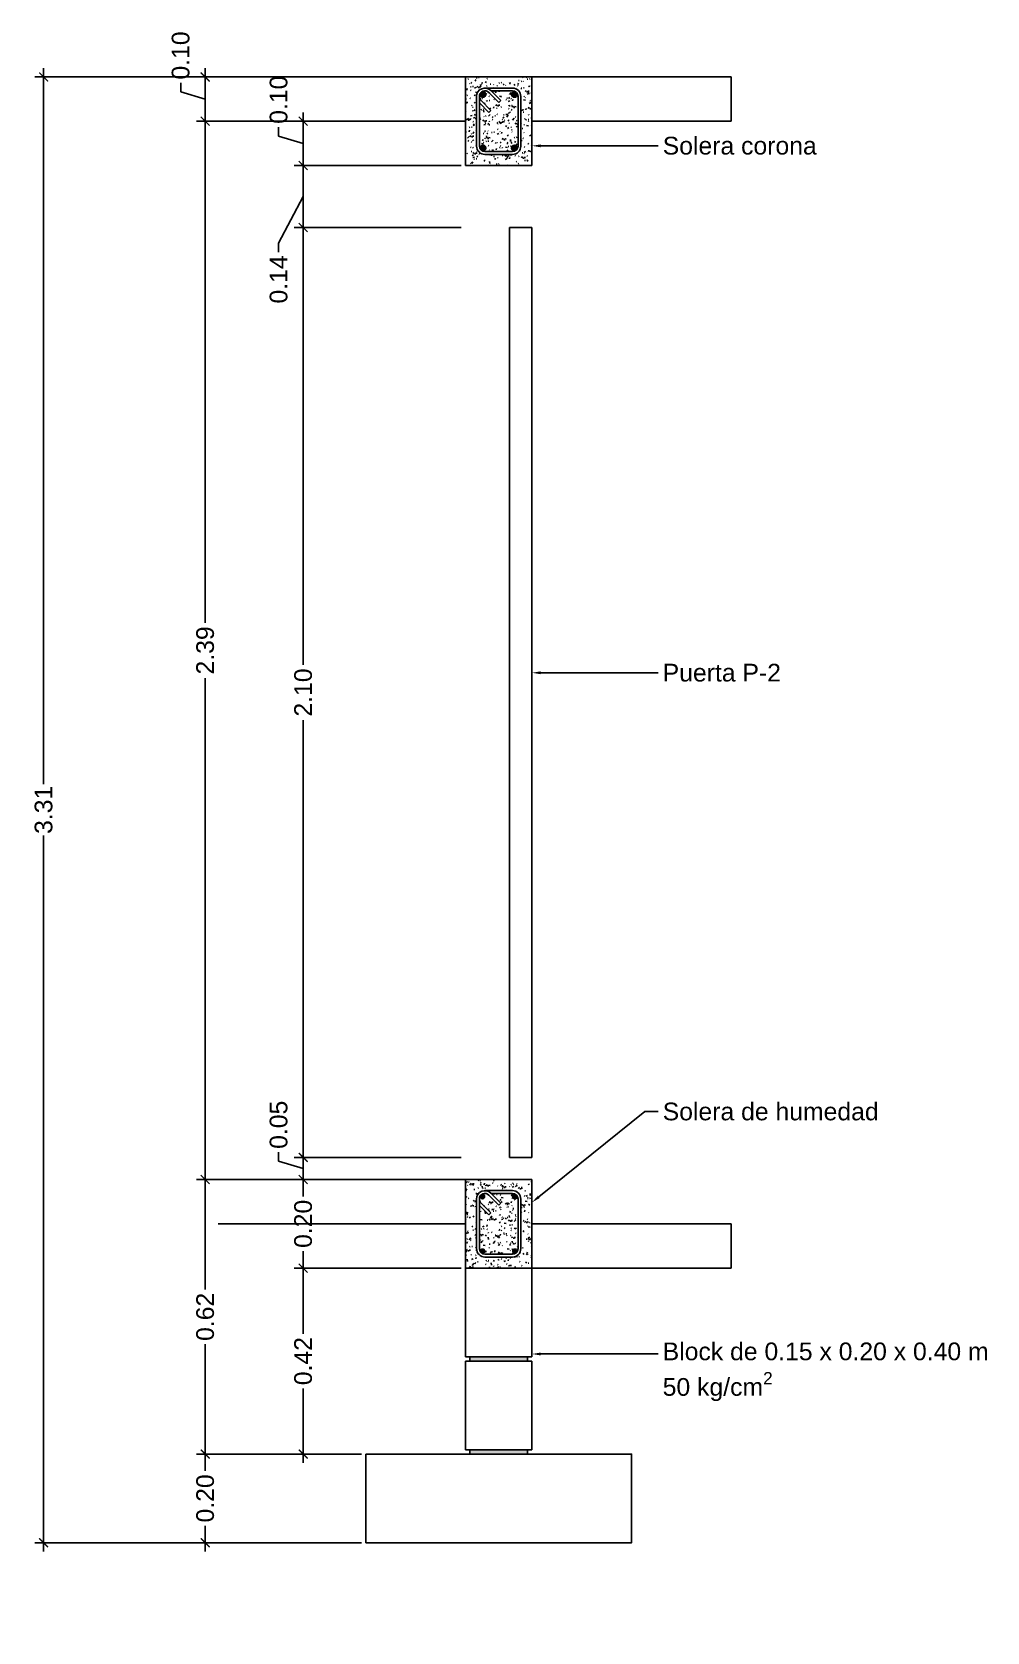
# Model space of a CAD drawing. Header units: metres. Extents: x 258817 to 259192, y 1878716 to 1878911.
# Drawn here: x 259184.994 to 259187.151, y 1878738.073 to 1878741.686 of the extents above; entities that cross this region are included whole.
import ezdxf
from ezdxf import colors
from ezdxf.entities.mleader import LeaderData, LeaderLine
from ezdxf.math import Vec2, Vec3

# ---------------------------------------------------------------- set-up
doc = ezdxf.new("R2010")
doc.units = ezdxf.units.M
doc.header["$MEASUREMENT"] = 0
doc.layers.add('0.1', color=1, linetype='Continuous', lineweight=9)
doc.layers.add('Vistas', color=7, linetype='Continuous')
doc.styles.get("Standard").update_dxf_attribs({"font": 'arial.ttf'})
doc.dimstyles.new('JPcotas20', dxfattribs={"dimtxt": 0.04, "dimasz": 0.02, "dimexe": 0.02, "dimexo": 0.01, "dimgap": 0.01, "dimtad": 0, "dimzin": 1, "dimdsep": 46, "dimtxsty": 'Standard', "dimblk": 'ARCHTICK', "dimcen": 2.5, "dimdle": 0.02, "dimclrd": 1, "dimclre": 1, "dimclrt": 2, "dimadec": 0, "dimazin": 0, "dimtfac": 1, "dimtmove": 1, "dimatfit": 2, "dimfxl": 1.25, "dimarcsym": 0})

# ---------------------------------------------------------------- blocks, each defined once
blk = doc.blocks.new('Solera Intermedia')
at = {"layer": 'Vistas'}
h = blk.add_hatch(dxfattribs=at)
h.set_pattern_fill('FP_1', color=256, scale=0.001, style=0, pattern_type=2)
h.set_pattern_definition([(49.99999999999999, (-27.03235714041512, 14.39042432792485), (0.03643649882390161, -0.003187713201625367), [0.00381, -0.04191]), (355, (-27.03235714041512, 14.39042432792485), (-0.007048450637260457, 0.03821172008185581), [0.003048, -0.033528]), (100.451, (-27.02932114040595, 14.39015832799487), (0.02938857289101913, 0.03502294419989923), [0.003238, -0.035618]), (46.184, (-27.03235714041512, 14.40058432798833), (0.05421605576489392, -0.008408366208599218), [0.005715, -0.062865]), (96.63599999999998, (-27.02783914041356, 14.39988332777284), (0.04748050142084204, 0.04948544265564791), [0.004856999999999998, -0.05342699999999998]), (351.184, (-27.03235714041512, 14.40058432798833), (0.04748105749519273, 0.04948459764551189), [0.004572000000000001, -0.050292]), (21, (-27.02727714041248, 14.39804432797246), (0.03032264590381153, -0.02045280194477181), [0.00381, -0.04191]), (326, (-27.02727714041248, 14.39804432797246), (0.01236069566969662, 0.0368378801040606), [0.003048, -0.033528]), (71.45100000000001, (-27.02475014040829, 14.39634032780305), (0.04268328529264974, 0.01638389433639848), [0.003238, -0.035618]), (37.50000000000001, (-27.03235714041512, 14.39042432792485), (0.0006180667407672544, 0.01691081956925676), [0.001676, -0.031445, 0.001676, -0.03236, -0.033655]), (37.50000000000001, (-27.03235714041512, 14.39042432792485), (0.0006180667407672544, 0.01691081956925676), [-0.06715800000000001, 0.001676, -0.031979]), (7.499999999999999, (-27.03235714041512, 14.39042432792485), (0.01336413812266817, 0.02003577892766457), [0.001676, -0.017729, 0.001676, -0.03068300000000001, -0.012827]), (7.499999999999999, (-27.03235714041512, 14.39042432792485), (0.01336413812266817, 0.02003577892766457), [-0.051765, 0.001676, -0.011151]), (327.5, (-27.04368614041596, 14.39042432792485), (0.02711815875975743, -0.001146058672403351), [0.001676, -0.011024, 0.001676, -0.037948, -0.05257800000000001]), (327.5, (-27.04368614041596, 14.39042432792485), (0.02711815875975743, -0.001146058672403351), [-0.052324, 0.001676, -0.050902]), (317.5, (-27.04876614041859, 14.39042432792485), (0.0296257896324425, 0.005085069680374332), [0.001676, -0.014834, 0.001676, -0.024638, -0.037338]), (317.5, (-27.04876614041859, 14.39042432792485), (0.0296257896324425, 0.005085069680374332), [-0.042824, 0.001676, -0.035662])])
h.paths.add_polyline_path([(-0.07500000001164153, 0), (0.07500000001164153, 0), (0.07500000001164153, 0.1999999999534339), (-0.07500000001164153, 0.1999999999534339), (-0.07500000001164153, 0.03911949717439711)])
h.paths.add_polyline_path([(-0.02196974388789386, 0.02499999990686774), (-0.0309500000148546, 0.02499999990686774), (-0.03588050280814059, 0.0256491128820926), (-0.04047500001615845, 0.02755221608094871), (-0.04442038419074379, 0.03057961585000157), (-0.04744778393069282, 0.03452500002458692), (-0.04935088698402978, 0.03911949717439711), (-0.04999999998835847, 0.04404999990947545), (-0.04999999998835847, 0.1559500000439584), (-0.04935088698402978, 0.1608805027790368), (-0.04744778393069282, 0.165474999928847), (-0.04442038419074379, 0.1694203841034323), (-0.04047500001615845, 0.1724477838724852), (-0.03588050280814059, 0.1743508868385106), (-0.0309500000148546, 0.1750000000465661), (0.03094999998575076, 0.1750000000465661), (0.03588050280814059, 0.1743508868385106), (0.04047499998705462, 0.1724477838724852), (0.04442038419074379, 0.1694203841034323), (0.04744778393069282, 0.165474999928847), (0.04935088698402978, 0.1608805027790368), (0.04999999998835847, 0.1559500000439584), (0.04999999998835847, 0.04404999990947545), (0.04935088698402978, 0.03911949717439711), (0.04744778393069282, 0.03452500002458692), (0.04442038419074379, 0.03057961585000157), (0.04047499998705462, 0.02755221608094871), (0.03588050280814059, 0.0256491128820926), (0.03094999998575076, 0.02499999990686774), (0.004971024492988363, 0.02499999990686774)])
h.paths.add_polyline_path([(-0.01747961580986157, 0.03135000006295741), (0.03094999998575076, 0.03135000006295741), (0.03423700187704526, 0.03178274189122021), (0.03729999999632128, 0.03305147727951407), (0.0399302561127115, 0.0350697438698262), (0.04194852261571214, 0.03769999998621643), (0.043217258004006, 0.0407629981637001), (0.04365000000689179, 0.04404999990947545), (0.04365000000689179, 0.1559500000439584), (0.043217258004006, 0.1592370017897338), (0.04194852261571214, 0.1622999999672174), (0.0399302561127115, 0.1649302560836077), (0.03729999999632128, 0.1669485226739198), (0.03423700187704526, 0.1682172580622137), (0.03094999998575076, 0.1686499998904765), (-0.01670923162600957, 0.1686499998904765), (0.004971024492988363, 0.1469697437714785), (0.0004808964149560779, 0.1424796157516539), (-0.02196974388789386, 0.1649302560836077), (-0.02460000000428408, 0.1669485226739198), (-0.0276629981235601, 0.1682172580622137), (-0.0309500000148546, 0.1686499998904765), (-0.03423700187704526, 0.1682172580622137), (-0.03729999999632128, 0.1669485226739198), (-0.0399302561127115, 0.1649302560836077), (-0.04194852261571214, 0.1622999999672174), (-0.043217258004006, 0.1592370017897338), (-0.04365000000689179, 0.1559500000439584), (-0.043217258004006, 0.1526629980653524), (-0.04194852261571214, 0.1495999998878688), (-0.0399302561127115, 0.1469697437714785), (-0.01747961580986157, 0.1245191034395248), (-0.02196974388789386, 0.1200289754197001), (-0.04365000000689179, 0.1417092315386981), (-0.04365000000689179, 0.04404999990947545), (-0.043217258004006, 0.0407629981637001), (-0.04194852261571214, 0.03769999998621643), (-0.0399302561127115, 0.0350697438698262), (-0.03729999999632128, 0.03305147727951407), (-0.03423700187704526, 0.03178274189122021), (-0.0309500000148546, 0.03135000006295741), (-0.02196974388789386, 0.03135000006295741)])
h = blk.add_hatch(color=256, dxfattribs=at)
edge = h.paths.add_edge_path()
edge.add_arc((-0.03656266006873921, 0.1615626600105315), 0.004762499999998909, 0, 360)
for points in [[(-0.03656266006873921, 0.156800159951672), (-0.03398785818717442, 0.1575561901554465), (-0.03223053770489059, 0.1595842461101711), (-0.03184863546630368, 0.1622404344379902), (-0.03296340274391696, 0.164681434398517), (-0.03522090878686868, 0.1661322452127934), (-0.03790441137971357, 0.1661322452127934), (-0.04016191742266528, 0.164681434398517), (-0.04127668470027857, 0.1622404344379902), (-0.04089478246169165, 0.1595842461101711), (-0.03913746197940782, 0.1575561901554465)], [(0.03724043449619785, 0.1568486355245113), (0.03968143431120552, 0.1579634028021246), (0.0411322453583125, 0.1602209086995572), (0.0411322453583125, 0.1629044113215059), (0.03968143431120552, 0.1651619174517691), (0.03724043449619785, 0.1662766847293824), (0.03458424608106725, 0.165894782403484), (0.0325561901263427, 0.1641374619212002), (0.03180016006808728, 0.1615626600105315), (0.0325561901263427, 0.1589878580998629), (0.03458424608106725, 0.1572305376175791)], [(-0.03656266006873921, 0.03367483988404274), (-0.03398785818717442, 0.03443086985498667), (-0.03223053770489059, 0.03645892580971122), (-0.03184863546630368, 0.03911511437036097), (-0.03296340274391696, 0.04155611409805715), (-0.03522090878686868, 0.04300692514516413), (-0.03790441137971357, 0.04300692514516413), (-0.04016191742266528, 0.04155611409805715), (-0.04127668470027857, 0.03911511437036097), (-0.04089478246169165, 0.03645892580971122), (-0.03913746197940782, 0.03443086985498667)], [(0.03588488567038439, 0.03372331522405148), (0.03854107408551499, 0.03410521754994988), (0.04056913001113571, 0.03586253803223372), (0.04132516006939113, 0.03843733994290233), (0.04056913001113571, 0.04101214185357094), (0.03854107408551499, 0.04276946233585477), (0.03588488567038439, 0.04315136442892253), (0.03344388582627289, 0.04203659715130925), (0.03199307477916591, 0.03977909125387669), (0.03199307477916591, 0.03709558863192797), (0.03344388582627289, 0.03483808250166476)]]:
    blk.add_hatch(color=256, dxfattribs=at).paths.add_polyline_path(points)
h = blk.add_hatch(color=256, dxfattribs=at)
edge = h.paths.add_edge_path()
edge.add_arc((0.03656266006873921, 0.1615626600105315), 0.004762500000000728, 0, 360)
h = blk.add_hatch(color=256, dxfattribs=at)
edge = h.paths.add_edge_path()
edge.add_arc((-0.03656266006873921, 0.03843733994290233), 0.004762499999998909, 0, 360)
h = blk.add_hatch(color=256, dxfattribs=at)
edge = h.paths.add_edge_path()
edge.add_arc((0.03656266006873921, 0.03843733994290233), 0.004762499999998909, 0, 360)
for p, q in [((0.07500000001164153, 0.1999999999534339), (-0.07500000001164153, 0.1999999999534339)), ((-0.07500000001164153, 0.1999999999534339), (-0.07500000001164153, 0)), ((0.07500000001164153, 0), (0.07500000001164153, 0.1999999999534339)), ((-0.04999999998835847, 0.1559500000439584), (-0.04999999998835847, 0.04404999990947545)), ((-0.04365000000689179, 0.1559500000439584), (-0.04365000000689179, 0.04404999990947545)), ((-0.04016191742266528, 0.164681434398517), (-0.04127668470027857, 0.1622404344379902)), ((-0.04127668470027857, 0.1622404344379902), (-0.04089478246169165, 0.1595842461101711)), ((-0.04089478246169165, 0.1595842461101711), (-0.03913746197940782, 0.1575561901554465)), ((-0.03790441137971357, 0.1661322452127934), (-0.04016191742266528, 0.164681434398517)), ((-0.0399302561127115, 0.1469697437714785), (-0.01747961580986157, 0.1245191034395248)), ((-0.03913746197940782, 0.1575561901554465), (-0.03656266006873921, 0.156800159951672)), ((-0.03522090878686868, 0.1661322452127934), (-0.03790441137971357, 0.1661322452127934)), ((-0.03656266006873921, 0.156800159951672), (-0.03398785818717442, 0.1575561901554465)), ((-0.03296340274391696, 0.164681434398517), (-0.03522090878686868, 0.1661322452127934)), ((-0.03398785818717442, 0.1575561901554465), (-0.03223053770489059, 0.1595842461101711)), ((-0.03184863546630368, 0.1622404344379902), (-0.03296340274391696, 0.164681434398517)), ((-0.03223053770489059, 0.1595842461101711), (-0.03184863546630368, 0.1622404344379902)), ((0.03094999998575076, 0.1750000000465661), (-0.0309500000148546, 0.1750000000465661)), ((0.0004808964149560779, 0.1424796157516539), (-0.02196974388789386, 0.1649302560836077)), ((0.004971024492988363, 0.1469697437714785), (-0.01747961580986157, 0.1694203841034323)), ((0.03094999998575076, 0.1686499998904765), (-0.01670923162600957, 0.1686499998904765)), ((0.004971024492988363, 0.1469697437714785), (0.0004808964149560779, 0.1424796157516539)), ((0.0325561901263427, 0.1641374619212002), (0.03180016006808728, 0.1615626600105315)), ((0.03180016006808728, 0.1615626600105315), (0.0325561901263427, 0.1589878580998629)), ((0.03458424608106725, 0.165894782403484), (0.0325561901263427, 0.1641374619212002)), ((0.0325561901263427, 0.1589878580998629), (0.03458424608106725, 0.1572305376175791)), ((0.03724043449619785, 0.1662766847293824), (0.03458424608106725, 0.165894782403484)), ((0.03458424608106725, 0.1572305376175791), (0.03724043449619785, 0.1568486355245113)), ((0.03968143431120552, 0.1651619174517691), (0.03724043449619785, 0.1662766847293824)), ((0.03724043449619785, 0.1568486355245113), (0.03968143431120552, 0.1579634028021246)), ((0.0411322453583125, 0.1629044113215059), (0.03968143431120552, 0.1651619174517691)), ((0.03968143431120552, 0.1579634028021246), (0.0411322453583125, 0.1602209086995572)), ((0.0411322453583125, 0.1602209086995572), (0.0411322453583125, 0.1629044113215059)), ((0.04365000000689179, 0.04404999990947545), (0.04365000000689179, 0.1559500000439584)), ((0.04999999998835847, 0.04404999990947545), (0.04999999998835847, 0.1559500000439584)), ((-0.04365000000689179, 0.1417092315386981), (-0.02196974388789386, 0.1200289754197001)), ((-0.02196974388789386, 0.1200289754197001), (-0.01747961580986157, 0.1245191034395248)), ((-0.04016191742266528, 0.04155611409805715), (-0.04127668470027857, 0.03911511437036097)), ((-0.04127668470027857, 0.03911511437036097), (-0.04089478246169165, 0.03645892580971122)), ((-0.04089478246169165, 0.03645892580971122), (-0.03913746197940782, 0.03443086985498667)), ((-0.03790441137971357, 0.04300692514516413), (-0.04016191742266528, 0.04155611409805715)), ((-0.03522090878686868, 0.04300692514516413), (-0.03790441137971357, 0.04300692514516413)), ((-0.03296340274391696, 0.04155611409805715), (-0.03522090878686868, 0.04300692514516413)), ((-0.03398785818717442, 0.03443086985498667), (-0.03223053770489059, 0.03645892580971122)), ((-0.03184863546630368, 0.03911511437036097), (-0.03296340274391696, 0.04155611409805715)), ((-0.03223053770489059, 0.03645892580971122), (-0.03184863546630368, 0.03911511437036097)), ((0.03344388582627289, 0.04203659715130925), (0.03199307477916591, 0.03977909125387669)), ((0.03199307477916591, 0.03977909125387669), (0.03199307477916591, 0.03709558863192797)), ((0.03199307477916591, 0.03709558863192797), (0.03344388582627289, 0.03483808250166476)), ((0.03588488567038439, 0.04315136442892253), (0.03344388582627289, 0.04203659715130925)), ((0.03854107408551499, 0.04276946233585477), (0.03588488567038439, 0.04315136442892253)), ((0.04056913001113571, 0.04101214185357094), (0.03854107408551499, 0.04276946233585477)), ((0.04132516006939113, 0.03843733994290233), (0.04056913001113571, 0.04101214185357094)), ((0.04056913001113571, 0.03586253803223372), (0.04132516006939113, 0.03843733994290233)), ((-0.07500000001164153, 0), (0.07500000001164153, 0)), ((-0.03913746197940782, 0.03443086985498667), (-0.03656266006873921, 0.03367483988404274)), ((-0.03656266006873921, 0.03367483988404274), (-0.03398785818717442, 0.03443086985498667)), ((-0.0309500000148546, 0.03135000006295741), (0.03094999998575076, 0.03135000006295741)), ((-0.0309500000148546, 0.02499999990686774), (0.03094999998575076, 0.02499999990686774)), ((0.03344388582627289, 0.03483808250166476), (0.03588488567038439, 0.03372331522405148)), ((0.03588488567038439, 0.03372331522405148), (0.03854107408551499, 0.03410521754994988)), ((0.03854107408551499, 0.03410521754994988), (0.04056913001113571, 0.03586253803223372))]:
    blk.add_line(p, q, dxfattribs=at)
for centre, radius in [((-0.03656266006873921, 0.1615626600105315), 0.004762499999998909), ((0.03656266006873921, 0.1615626600105315), 0.004762500000000728), ((-0.03656266006873921, 0.03843733994290233), 0.004762499999998909), ((0.03656266006873921, 0.03843733994290233), 0.004762499999998909)]:
    blk.add_circle(centre, radius, dxfattribs=at)
for centre, radius, start, end in [((-0.0309500000148546, 0.1559500000439584), 0.01904999999999974, 44.99999528352232, 180), ((-0.0309500000148546, 0.1559500000439584), 0.01269999999999854, 44.99999528352232, 180), ((-0.0309500000148546, 0.1559500000439584), 0.01270000000000073, 180, 224.9999952835223), ((0.03094999998575076, 0.1559500000439584), 0.01904999999999927, 0, 90), ((0.03094999998575076, 0.1559500000439584), 0.01270000000000437, 0, 90), ((-0.0309500000148546, 0.04404999990947545), 0.01905000000000109, 180, 270), ((-0.0309500000148546, 0.04404999990947545), 0.012699999999998, 180, 270), ((0.03094999998575076, 0.04404999990947545), 0.01269999999999618, 270, 0), ((0.03094999998575076, 0.04404999990947545), 0.01904999999999927, 270, 0)]:
    blk.add_arc(centre, radius, start, end, dxfattribs=at)
blk = doc.blocks.new('Solera corona')
at = {"layer": 'Vistas'}
h = blk.add_hatch(dxfattribs=at)
h.set_pattern_fill('FP_1', color=256, scale=0.001, style=0, pattern_type=2)
h.set_pattern_definition([(49.99999999999999, (-27.49235714042152, 14.39042432792485), (0.03643649882390161, -0.003187713201625367), [0.00381, -0.04191]), (355, (-27.49235714042152, 14.39042432792485), (-0.007048450637260457, 0.03821172008185581), [0.003048, -0.033528]), (100.451, (-27.48932114041236, 14.39015832799487), (0.02938857289101913, 0.03502294419989923), [0.003238, -0.035618]), (46.184, (-27.49235714042152, 14.40058432798833), (0.05421605576489392, -0.008408366208599218), [0.005715, -0.062865]), (96.63599999999998, (-27.48783914041996, 14.39988332777284), (0.04748050142084204, 0.04948544265564791), [0.004856999999999996, -0.05342699999999997]), (351.184, (-27.49235714042152, 14.40058432798833), (0.04748105749519273, 0.04948459764551189), [0.004572000000000001, -0.050292]), (21, (-27.48727714041888, 14.39804432797246), (0.03032264590381153, -0.02045280194477181), [0.00381, -0.04191]), (326, (-27.48727714041888, 14.39804432797246), (0.01236069566969662, 0.0368378801040606), [0.003048, -0.033528]), (71.45100000000001, (-27.48475014041469, 14.39634032780305), (0.04268328529264974, 0.01638389433639848), [0.003238, -0.035618]), (37.50000000000001, (-27.49235714042152, 14.39042432792485), (0.0006180667407672544, 0.01691081956925676), [0.001676, -0.031445, 0.001676, -0.03236, -0.033655]), (37.50000000000001, (-27.49235714042152, 14.39042432792485), (0.0006180667407672544, 0.01691081956925676), [-0.06715800000000001, 0.001676, -0.031979]), (7.499999999999999, (-27.49235714042152, 14.39042432792485), (0.01336413812266817, 0.02003577892766457), [0.001676, -0.017729, 0.001676, -0.03068300000000001, -0.012827]), (7.499999999999999, (-27.49235714042152, 14.39042432792485), (0.01336413812266817, 0.02003577892766457), [-0.051765, 0.001676, -0.011151]), (327.5, (-27.50368614042236, 14.39042432792485), (0.02711815875975743, -0.001146058672403351), [0.001676, -0.011024, 0.001676, -0.037948, -0.05257800000000001]), (327.5, (-27.50368614042236, 14.39042432792485), (0.02711815875975743, -0.001146058672403351), [-0.052324, 0.001676, -0.050902]), (317.5, (-27.508766140425, 14.39042432792485), (0.0296257896324425, 0.005085069680374332), [0.001676, -0.014834, 0.001676, -0.024638, -0.037338]), (317.5, (-27.508766140425, 14.39042432792485), (0.0296257896324425, 0.005085069680374332), [-0.042824, 0.001676, -0.035662])])
h.paths.add_polyline_path([(-0.07499999999708962, 0), (0.07499999999708962, 0), (0.07499999999708962, 0.1999999999534339), (-0.07499999999708962, 0.1999999999534339), (-0.07499999999708962, 0.03911949717439711)])
h.paths.add_polyline_path([(0.03095000000030268, 0.02499999990686774), (-0.03095000000030268, 0.02499999990686774), (-0.03588050282269251, 0.0256491128820926), (-0.04047500000160653, 0.02755221608094871), (-0.04442038417619187, 0.03057961585000157), (-0.04744778394524474, 0.03452500002458692), (-0.0493508869985817, 0.03911949717439711), (-0.05000000000291038, 0.04404999990947545), (-0.05000000000291038, 0.1559500000439584), (-0.0493508869985817, 0.1608805027790368), (-0.04744778394524474, 0.165474999928847), (-0.04442038417619187, 0.1694203841034323), (-0.04047500000160653, 0.1724477838724852), (-0.03588050282269251, 0.1743508868385106), (-0.03095000000030268, 0.1750000000465661), (0.03095000000030268, 0.1750000000465661), (0.03588050279358868, 0.1743508868385106), (0.04047500000160653, 0.1724477838724852), (0.04442038417619187, 0.1694203841034323), (0.04744778394524474, 0.165474999928847), (0.04935088696947787, 0.1608805027790368), (0.05000000000291038, 0.1559500000439584), (0.05000000000291038, 0.04404999990947545), (0.04935088696947787, 0.03911949717439711), (0.04744778394524474, 0.03452500002458692), (0.04442038417619187, 0.03057961585000157), (0.04047500000160653, 0.02755221608094871), (0.03588050279358868, 0.0256491128820926), (0.03423700186249334, 0.02543274196796119)])
h.paths.add_polyline_path([(0.009572017312166281, 0.03135000006295741), (0.03095000000030268, 0.03135000006295741), (0.03423700186249334, 0.03178274189122021), (0.03729999998176936, 0.03305147727951407), (0.03993025609815959, 0.0350697438698262), (0.04194852263026405, 0.03769999998621643), (0.04321725798945408, 0.0407629981637001), (0.04364999999233987, 0.04404999990947545), (0.04364999999233987, 0.1559500000439584), (0.04321725798945408, 0.1592370017897338), (0.04194852263026405, 0.1622999999672174), (0.03993025609815959, 0.1649302560836077), (0.03729999998176936, 0.1669485226739198), (0.03423700186249334, 0.1682172580622137), (0.03095000000030268, 0.1686499998904765), (-0.01670923164056148, 0.1686499998904765), (0.004971024478436448, 0.1469697437714785), (0.0004808964295079932, 0.1424796157516539), (-0.02196974387334194, 0.1649302560836077), (-0.024600000018836, 0.1669485226739198), (-0.02766299813811202, 0.1682172580622137), (-0.03095000000030268, 0.1686499998904765), (-0.03423700189159717, 0.1682172580622137), (-0.03730000001087319, 0.1669485226739198), (-0.03993025612726342, 0.1649302560836077), (-0.04194852263026405, 0.1622999999672174), (-0.04321725798945408, 0.1592370017897338), (-0.0436500000214437, 0.1559500000439584), (-0.04321725798945408, 0.1526629980653524), (-0.04194852263026405, 0.1495999998878688), (-0.03993025612726342, 0.1469697437714785), (-0.01747961582441349, 0.1245191034395248), (-0.02196974387334194, 0.1200289754197001), (-0.0436500000214437, 0.1417092315386981), (-0.0436500000214437, 0.04404999990947545), (-0.04321725798945408, 0.0407629981637001), (-0.04194852263026405, 0.03769999998621643), (-0.03993025612726342, 0.0350697438698262), (-0.03730000001087319, 0.03305147727951407), (-0.03423700189159717, 0.03178274189122021), (-0.03095000000030268, 0.03135000006295741), (0.004971024478436448, 0.03135000006295741)])
h = blk.add_hatch(color=256, dxfattribs=at)
edge = h.paths.add_edge_path()
edge.add_arc((-0.03544012807833496, 0.160440128063783), 0.006350000000000364, 0, 360)
for points in [[(-0.03544012807833496, 0.154090128140524), (-0.03226512805849779, 0.154940866632387), (-0.02994086676335428, 0.1572651281021535), (-0.02909012806776445, 0.160440128063783), (-0.02994086676335428, 0.1636151280254126), (-0.03226512805849779, 0.1659393892623484), (-0.03544012807833496, 0.1667901279870421), (-0.03861512806906831, 0.1659393892623484), (-0.04093938939331565, 0.1636151280254126), (-0.04179012805980165, 0.160440128063783), (-0.04093938939331565, 0.1572651281021535), (-0.03861512806906831, 0.154940866632387)], [(0.03544012804923113, 0.154090128140524), (0.03861512803996447, 0.154940866632387), (0.04093938936421182, 0.1572651281021535), (0.04179012805980165, 0.160440128063783), (0.04093938936421182, 0.1636151280254126), (0.03861512803996447, 0.1659393892623484), (0.03544012804923113, 0.1667901279870421), (0.03226512805849779, 0.1659393892623484), (0.02994086673425045, 0.1636151280254126), (0.02909012803866062, 0.160440128063783), (0.02994086673425045, 0.1572651281021535), (0.03226512805849779, 0.154940866632387)], [(-0.03544012807833496, 0.0332098719663918), (-0.03226512805849779, 0.03406061069108546), (-0.02994086676335428, 0.03638487192802131), (-0.02909012806776445, 0.03955987188965082), (-0.02994086676335428, 0.04273487185128033), (-0.03226512805849779, 0.04505913332104683), (-0.03544012807833496, 0.04590987181290984), (-0.03861512806906831, 0.04505913332104683), (-0.04093938939331565, 0.04273487185128033), (-0.04179012805980165, 0.03955987188965082), (-0.04093938939331565, 0.03638487192802131), (-0.03861512806906831, 0.03406061069108546)], [(0.03544012804923113, 0.0332098719663918), (0.03861512803996447, 0.03406061069108546), (0.04093938936421182, 0.03638487192802131), (0.04179012805980165, 0.03955987188965082), (0.04093938936421182, 0.04273487185128033), (0.03861512803996447, 0.04505913332104683), (0.03544012804923113, 0.04590987181290984), (0.03226512805849779, 0.04505913332104683), (0.02994086673425045, 0.04273487185128033), (0.02909012803866062, 0.03955987188965082), (0.02994086673425045, 0.03638487192802131), (0.03226512805849779, 0.03406061069108546)]]:
    blk.add_hatch(color=256, dxfattribs=at).paths.add_polyline_path(points)
h = blk.add_hatch(color=256, dxfattribs=at)
edge = h.paths.add_edge_path()
edge.add_arc((0.03544012804923113, 0.160440128063783), 0.006350000000000364, 0, 360)
h = blk.add_hatch(color=256, dxfattribs=at)
edge = h.paths.add_edge_path()
edge.add_arc((-0.03544012807833496, 0.03955987188965082), 0.006350000000000364, 0, 360)
h = blk.add_hatch(color=256, dxfattribs=at)
edge = h.paths.add_edge_path()
edge.add_arc((0.03544012804923113, 0.03955987188965082), 0.006350000000000364, 0, 360)
for p, q in [((0.07499999999708962, 0.1999999999534339), (-0.07499999999708962, 0.1999999999534339)), ((-0.07499999999708962, 0.1999999999534339), (-0.07499999999708962, 0)), ((0.07499999999708962, 0), (0.07499999999708962, 0.1999999999534339)), ((-0.05000000000291038, 0.1559500000439584), (-0.05000000000291038, 0.04404999990947545)), ((-0.0436500000214437, 0.1559500000439584), (-0.0436500000214437, 0.04404999990947545)), ((-0.04093938939331565, 0.1636151280254126), (-0.04179012805980165, 0.160440128063783)), ((-0.04179012805980165, 0.160440128063783), (-0.04093938939331565, 0.1572651281021535)), ((-0.03861512806906831, 0.1659393892623484), (-0.04093938939331565, 0.1636151280254126)), ((-0.04093938939331565, 0.1572651281021535), (-0.03861512806906831, 0.154940866632387)), ((-0.03993025612726342, 0.1469697437714785), (-0.01747961582441349, 0.1245191034395248)), ((-0.03544012807833496, 0.1667901279870421), (-0.03861512806906831, 0.1659393892623484)), ((-0.03861512806906831, 0.154940866632387), (-0.03544012807833496, 0.154090128140524)), ((-0.03226512805849779, 0.1659393892623484), (-0.03544012807833496, 0.1667901279870421)), ((-0.03544012807833496, 0.154090128140524), (-0.03226512805849779, 0.154940866632387)), ((-0.02994086676335428, 0.1636151280254126), (-0.03226512805849779, 0.1659393892623484)), ((-0.03226512805849779, 0.154940866632387), (-0.02994086676335428, 0.1572651281021535)), ((0.03095000000030268, 0.1750000000465661), (-0.03095000000030268, 0.1750000000465661)), ((-0.02909012806776445, 0.160440128063783), (-0.02994086676335428, 0.1636151280254126)), ((-0.02994086676335428, 0.1572651281021535), (-0.02909012806776445, 0.160440128063783)), ((0.0004808964295079932, 0.1424796157516539), (-0.02196974387334194, 0.1649302560836077)), ((0.004971024478436448, 0.1469697437714785), (-0.01747961582441349, 0.1694203841034323)), ((0.03095000000030268, 0.1686499998904765), (-0.01670923164056148, 0.1686499998904765)), ((0.004971024478436448, 0.1469697437714785), (0.0004808964295079932, 0.1424796157516539)), ((0.02994086673425045, 0.1636151280254126), (0.02909012803866062, 0.160440128063783)), ((0.02909012803866062, 0.160440128063783), (0.02994086673425045, 0.1572651281021535)), ((0.03226512805849779, 0.1659393892623484), (0.02994086673425045, 0.1636151280254126)), ((0.02994086673425045, 0.1572651281021535), (0.03226512805849779, 0.154940866632387)), ((0.03544012804923113, 0.1667901279870421), (0.03226512805849779, 0.1659393892623484)), ((0.03226512805849779, 0.154940866632387), (0.03544012804923113, 0.154090128140524)), ((0.03861512803996447, 0.1659393892623484), (0.03544012804923113, 0.1667901279870421)), ((0.03544012804923113, 0.154090128140524), (0.03861512803996447, 0.154940866632387)), ((0.04093938936421182, 0.1636151280254126), (0.03861512803996447, 0.1659393892623484)), ((0.03861512803996447, 0.154940866632387), (0.04093938936421182, 0.1572651281021535)), ((0.04179012805980165, 0.160440128063783), (0.04093938936421182, 0.1636151280254126)), ((0.04093938936421182, 0.1572651281021535), (0.04179012805980165, 0.160440128063783)), ((0.04364999999233987, 0.04404999990947545), (0.04364999999233987, 0.1559500000439584)), ((0.05000000000291038, 0.04404999990947545), (0.05000000000291038, 0.1559500000439584)), ((-0.0436500000214437, 0.1417092315386981), (-0.02196974387334194, 0.1200289754197001)), ((-0.02196974387334194, 0.1200289754197001), (-0.01747961582441349, 0.1245191034395248)), ((-0.04093938939331565, 0.04273487185128033), (-0.04179012805980165, 0.03955987188965082)), ((-0.04179012805980165, 0.03955987188965082), (-0.04093938939331565, 0.03638487192802131)), ((-0.03861512806906831, 0.04505913332104683), (-0.04093938939331565, 0.04273487185128033)), ((-0.04093938939331565, 0.03638487192802131), (-0.03861512806906831, 0.03406061069108546)), ((-0.03544012807833496, 0.04590987181290984), (-0.03861512806906831, 0.04505913332104683)), ((-0.03226512805849779, 0.04505913332104683), (-0.03544012807833496, 0.04590987181290984)), ((-0.02994086676335428, 0.04273487185128033), (-0.03226512805849779, 0.04505913332104683)), ((-0.03226512805849779, 0.03406061069108546), (-0.02994086676335428, 0.03638487192802131)), ((-0.02909012806776445, 0.03955987188965082), (-0.02994086676335428, 0.04273487185128033)), ((-0.02994086676335428, 0.03638487192802131), (-0.02909012806776445, 0.03955987188965082)), ((0.02994086673425045, 0.04273487185128033), (0.02909012803866062, 0.03955987188965082)), ((0.02909012803866062, 0.03955987188965082), (0.02994086673425045, 0.03638487192802131)), ((0.03226512805849779, 0.04505913332104683), (0.02994086673425045, 0.04273487185128033)), ((0.02994086673425045, 0.03638487192802131), (0.03226512805849779, 0.03406061069108546)), ((0.03544012804923113, 0.04590987181290984), (0.03226512805849779, 0.04505913332104683)), ((0.03861512803996447, 0.04505913332104683), (0.03544012804923113, 0.04590987181290984)), ((0.04093938936421182, 0.04273487185128033), (0.03861512803996447, 0.04505913332104683)), ((0.03861512803996447, 0.03406061069108546), (0.04093938936421182, 0.03638487192802131)), ((0.04179012805980165, 0.03955987188965082), (0.04093938936421182, 0.04273487185128033)), ((0.04093938936421182, 0.03638487192802131), (0.04179012805980165, 0.03955987188965082)), ((-0.07499999999708962, 0), (0.07499999999708962, 0)), ((-0.03861512806906831, 0.03406061069108546), (-0.03544012807833496, 0.0332098719663918)), ((-0.03544012807833496, 0.0332098719663918), (-0.03226512805849779, 0.03406061069108546)), ((-0.03095000000030268, 0.03135000006295741), (0.03095000000030268, 0.03135000006295741)), ((-0.03095000000030268, 0.02499999990686774), (0.03095000000030268, 0.02499999990686774)), ((0.03226512805849779, 0.03406061069108546), (0.03544012804923113, 0.0332098719663918)), ((0.03544012804923113, 0.0332098719663918), (0.03861512803996447, 0.03406061069108546))]:
    blk.add_line(p, q, dxfattribs=at)
for centre in [(-0.03544012807833496, 0.160440128063783), (0.03544012804923113, 0.160440128063783), (-0.03544012807833496, 0.03955987188965082), (0.03544012804923113, 0.03955987188965082)]:
    blk.add_circle(centre, 0.006350000000000364, dxfattribs=at)
for centre, radius, start, end in [((-0.03095000000030268, 0.1559500000439584), 0.01904999999999974, 44.99999528352232, 180), ((-0.03095000000030268, 0.1559500000439584), 0.01269999999999854, 44.99999528352232, 180), ((-0.03095000000030268, 0.1559500000439584), 0.01270000000000073, 180, 224.9999952835223), ((0.03095000000030268, 0.1559500000439584), 0.01905000000000109, 0, 90), ((0.03095000000030268, 0.1559500000439584), 0.01270000000000255, 0, 90), ((-0.03095000000030268, 0.04404999990947545), 0.01904999999999927, 180, 270), ((-0.03095000000030268, 0.04404999990947545), 0.01269999999999618, 180, 270), ((0.03095000000030268, 0.04404999990947545), 0.01269999999999618, 270, 0), ((0.03095000000030268, 0.04404999990947545), 0.01905000000000109, 270, 0)]:
    blk.add_arc(centre, radius, start, end, dxfattribs=at)
blk = doc.blocks.new('Bloque')
h = blk.add_hatch(color=256)
h.dxf.hatch_style = 1
h.paths.add_polyline_path([(-0.06500000000000128, 0.009999999999999787), (-0.06500000000000127, 8.673617379884035e-19), (0.06499999999999773, 0), (0.06499999999999773, 0.009999999999999787)])
for p, q in [((-0.07500000000000284, 0.009999999999999787), (-0.07500000000000284, 0.21)), ((-0.07500000000000284, 0.21), (0.07499999999999574, 0.21)), ((0.07499999999999929, 0.009999999999999787), (0.07499999999999574, 0.21)), ((-0.07500000000000284, 0.009999999999999787), (-0.06500000000000128, 0.009999999999999787)), ((-0.06500000000000128, 0.009999999999999787), (-0.06500000000000128, 0)), ((-0.06500000000000128, 0.009999999999999787), (0.06499999999999773, 0.009999999999999787)), ((-0.06500000000000128, 0), (0.06499999999999773, 0)), ((0.06499999999999773, 0), (0.06499999999999773, 0.009999999999999787)), ((0.06499999999999773, 0.009999999999999787), (0.07499999999999929, 0.009999999999999787))]:
    blk.add_line(p, q)
blk = doc.blocks.new('_ArchTick')
at = {"color": 0, "linetype": 'ByBlock', "const_width": 0.15}
blk.add_lwpolyline([(-0.5, -0.5), (0.5, 0.5)], dxfattribs=at)
blk = doc.blocks.new('*D336')
at = {"layer": 'Defpoints', "color": 0, "transparency": 16777216}
for p in [(259185.3855646636, 1878738.47452228), (259185.748342454, 1878738.47452228), (259185.748342454, 1878738.274522279)]:
    blk.add_point(p, dxfattribs=at)
at = {"layer": 'Vistas', "color": 1, "lineweight": -2, "transparency": 16777216}
for p, q in [((259185.3855646636, 1878738.49452228), (259185.3855646636, 1878738.436404953)), ((259185.738342454, 1878738.47452228), (259185.3655646636, 1878738.47452228)), ((259185.3855646636, 1878738.254522279), (259185.3855646636, 1878738.312639605)), ((259185.738342454, 1878738.274522279), (259185.3655646636, 1878738.274522279))]:
    blk.add_line(p, q, dxfattribs=at)
at = {"layer": 'Vistas', "color": 1, "lineweight": -2, "transparency": 16777216, "xscale": 0.02, "yscale": 0.02, "zscale": 0.02}
for p, rotation in [((259185.3855646636, 1878738.47452228), 90), ((259185.3855646636, 1878738.274522279), 270)]:
    blk.add_blockref('_ArchTick', p, dxfattribs=dict(at, rotation=rotation))
at = {"layer": 'Vistas', "color": 2, "transparency": 16777216, "insert": (259185.3855646641, 1878738.374522279), "char_height": 0.04, "attachment_point": 5, "rotation": 90}
blk.add_mtext('0.20', dxfattribs=at)
blk = doc.blocks.new('*D339')
at = {"layer": 'Defpoints', "color": 0, "transparency": 16777216}
for p in [(259185.0206331163, 1878741.584522279), (259185.748342454, 1878741.584522279), (259185.748342454, 1878738.274522279)]:
    blk.add_point(p, dxfattribs=at)
at = {"layer": 'Vistas', "color": 1, "lineweight": -2, "transparency": 16777216}
for p, q in [((259185.0206331163, 1878741.604522279), (259185.0206331163, 1878739.987598678)), ((259185.738342454, 1878741.584522279), (259185.0006331163, 1878741.584522279)), ((259185.0206331163, 1878738.254522279), (259185.0206331163, 1878739.871445881)), ((259185.738342454, 1878738.274522279), (259185.0006331163, 1878738.274522279))]:
    blk.add_line(p, q, dxfattribs=at)
at = {"layer": 'Vistas', "color": 1, "lineweight": -2, "transparency": 16777216, "xscale": 0.02, "yscale": 0.02, "zscale": 0.02}
for p, rotation in [((259185.0206331163, 1878741.584522279), 90), ((259185.0206331163, 1878738.274522279), 270)]:
    blk.add_blockref('_ArchTick', p, dxfattribs=dict(at, rotation=rotation))
at = {"layer": 'Vistas', "color": 2, "transparency": 16777216, "insert": (259185.0206331168, 1878739.929522279), "char_height": 0.04, "attachment_point": 5, "rotation": 90}
blk.add_mtext('3.31', dxfattribs=at)
blk = doc.blocks.new('*D340')
at = {"layer": 'Defpoints', "color": 0, "transparency": 16777216}
for p in [(259185.3855646639, 1878739.09452228), (259185.748342454, 1878739.09452228), (259185.748342454, 1878738.47452228)]:
    blk.add_point(p, dxfattribs=at)
at = {"layer": 'Vistas', "color": 1, "lineweight": -2, "transparency": 16777216}
for p, q in [((259185.3855646639, 1878739.11452228), (259185.3855646639, 1878738.846268528)), ((259185.738342454, 1878739.09452228), (259185.3655646639, 1878739.09452228)), ((259185.3855646639, 1878738.45452228), (259185.3855646639, 1878738.722776031)), ((259185.738342454, 1878738.47452228), (259185.3655646639, 1878738.47452228))]:
    blk.add_line(p, q, dxfattribs=at)
at = {"layer": 'Vistas', "color": 1, "lineweight": -2, "transparency": 16777216, "xscale": 0.02, "yscale": 0.02, "zscale": 0.02}
for p, rotation in [((259185.3855646639, 1878739.09452228), 90), ((259185.3855646639, 1878738.47452228), 270)]:
    blk.add_blockref('_ArchTick', p, dxfattribs=dict(at, rotation=rotation))
at = {"layer": 'Vistas', "color": 2, "transparency": 16777216, "insert": (259185.3855646643, 1878738.784522279), "char_height": 0.04, "attachment_point": 5, "rotation": 90}
blk.add_mtext('0.62', dxfattribs=at)
blk = doc.blocks.new('*D341')
at = {"layer": 'Defpoints', "color": 0, "transparency": 16777216}
for p in [(259185.385564664, 1878741.484522279), (259185.748342454, 1878741.484522279), (259185.748342454, 1878739.09452228)]:
    blk.add_point(p, dxfattribs=at)
at = {"layer": 'Vistas', "color": 1, "lineweight": -2, "transparency": 16777216}
for p, q in [((259185.385564664, 1878741.504522279), (259185.385564664, 1878740.351855158)), ((259185.738342454, 1878741.484522279), (259185.365564664, 1878741.484522279)), ((259185.385564664, 1878739.07452228), (259185.385564664, 1878740.227189401)), ((259185.738342454, 1878739.09452228), (259185.365564664, 1878739.09452228))]:
    blk.add_line(p, q, dxfattribs=at)
at = {"layer": 'Vistas', "color": 1, "lineweight": -2, "transparency": 16777216, "xscale": 0.02, "yscale": 0.02, "zscale": 0.02}
for p, rotation in [((259185.385564664, 1878741.484522279), 90), ((259185.385564664, 1878739.09452228), 270)]:
    blk.add_blockref('_ArchTick', p, dxfattribs=dict(at, rotation=rotation))
at = {"layer": 'Vistas', "color": 2, "transparency": 16777216, "insert": (259185.3855646644, 1878740.289522279), "char_height": 0.04, "attachment_point": 5, "rotation": 90}
blk.add_mtext('2.39', dxfattribs=at)
blk = doc.blocks.new('*D335')
at = {"layer": 'Defpoints', "color": 0, "transparency": 16777216}
for p in [(259185.3855646642, 1878741.584522279), (259185.748342454, 1878741.584522279), (259185.748342454, 1878741.484522279)]:
    blk.add_point(p, dxfattribs=at)
at = {"layer": 'Vistas', "color": 1, "lineweight": -2, "transparency": 16777216}
for p, q in [((259185.3855646642, 1878741.464522279), (259185.3855646642, 1878741.604522279)), ((259185.3301417447, 1878741.551149155), (259185.3301417447, 1878741.571149155)), ((259185.738342454, 1878741.584522279), (259185.3655646642, 1878741.584522279)), ((259185.3855646642, 1878741.534522279), (259185.3301417447, 1878741.551149155)), ((259185.738342454, 1878741.484522279), (259185.3655646642, 1878741.484522279))]:
    blk.add_line(p, q, dxfattribs=at)
at = {"layer": 'Vistas', "color": 1, "lineweight": -2, "transparency": 16777216, "xscale": 0.02, "yscale": 0.02, "zscale": 0.02}
for p, rotation in [((259185.3855646642, 1878741.584522279), 90), ((259185.3855646642, 1878741.484522279), 270)]:
    blk.add_blockref('_ArchTick', p, dxfattribs=dict(at, rotation=rotation))
at = {"layer": 'Vistas', "color": 2, "transparency": 16777216, "insert": (259185.3301417452, 1878741.633031829), "char_height": 0.04, "attachment_point": 5, "rotation": 90}
blk.add_mtext('0.10', dxfattribs=at)
blk = doc.blocks.new('*D342')
at = {"layer": 'Defpoints', "color": 0, "transparency": 16777216}
for p in [(259185.6068202736, 1878738.89452228), (259185.973342454, 1878738.89452228), (259185.748342454, 1878738.474522281)]:
    blk.add_point(p, dxfattribs=at)
at = {"layer": 'Vistas', "color": 1, "lineweight": -2, "transparency": 16777216}
for p, q in [((259185.963342454, 1878738.89452228), (259185.5868202737, 1878738.89452228)), ((259185.6068202736, 1878738.91452228), (259185.6068202736, 1878738.746268528)), ((259185.6068202736, 1878738.45452228), (259185.6068202736, 1878738.622776032)), ((259185.738342454, 1878738.474522281), (259185.5868202737, 1878738.474522281))]:
    blk.add_line(p, q, dxfattribs=at)
at = {"layer": 'Vistas', "color": 1, "lineweight": -2, "transparency": 16777216, "xscale": 0.02, "yscale": 0.02, "zscale": 0.02}
for p, rotation in [((259185.6068202736, 1878738.89452228), 90), ((259185.6068202736, 1878738.474522281), 270)]:
    blk.add_blockref('_ArchTick', p, dxfattribs=dict(at, rotation=rotation))
at = {"layer": 'Vistas', "color": 2, "transparency": 16777216, "insert": (259185.6068202741, 1878738.68452228), "char_height": 0.04, "attachment_point": 5, "rotation": 90}
blk.add_mtext('0.42', dxfattribs=at)
blk = doc.blocks.new('*D338')
at = {"layer": 'Defpoints', "color": 0, "transparency": 16777216}
for p in [(259185.6068202739, 1878739.094522279), (259185.973342454, 1878739.094522279), (259185.973342454, 1878738.89452228)]:
    blk.add_point(p, dxfattribs=at)
at = {"layer": 'Vistas', "color": 1, "lineweight": -2, "transparency": 16777216}
for p, q in [((259185.6068202739, 1878739.114522279), (259185.6068202739, 1878739.056404954)), ((259185.963342454, 1878739.094522279), (259185.5868202739, 1878739.094522279)), ((259185.6068202739, 1878738.874522279), (259185.6068202739, 1878738.932639606)), ((259185.963342454, 1878738.89452228), (259185.5868202739, 1878738.89452228))]:
    blk.add_line(p, q, dxfattribs=at)
at = {"layer": 'Vistas', "color": 1, "lineweight": -2, "transparency": 16777216, "xscale": 0.02, "yscale": 0.02, "zscale": 0.02}
for p, rotation in [((259185.6068202739, 1878739.094522279), 90), ((259185.6068202739, 1878738.89452228), 270)]:
    blk.add_blockref('_ArchTick', p, dxfattribs=dict(at, rotation=rotation))
at = {"layer": 'Vistas', "color": 2, "transparency": 16777216, "insert": (259185.6068202743, 1878738.994522279), "char_height": 0.04, "attachment_point": 5, "rotation": 90}
blk.add_mtext('0.20', dxfattribs=at)
blk = doc.blocks.new('*D337')
at = {"layer": 'Defpoints', "color": 0, "transparency": 16777216}
for p in [(259185.6068202753, 1878741.484522279), (259185.973342454, 1878741.484522279), (259185.973342454, 1878741.384522279)]:
    blk.add_point(p, dxfattribs=at)
at = {"layer": 'Vistas', "color": 1, "lineweight": -2, "transparency": 16777216}
for p, q in [((259185.6068202753, 1878741.364522279), (259185.6068202753, 1878741.504522279)), ((259185.5513973558, 1878741.451149155), (259185.5513973558, 1878741.471149155)), ((259185.963342454, 1878741.484522279), (259185.5868202753, 1878741.484522279)), ((259185.6068202753, 1878741.434522279), (259185.5513973558, 1878741.451149155)), ((259185.963342454, 1878741.384522279), (259185.5868202753, 1878741.384522279))]:
    blk.add_line(p, q, dxfattribs=at)
at = {"layer": 'Vistas', "color": 1, "lineweight": -2, "transparency": 16777216, "xscale": 0.02, "yscale": 0.02, "zscale": 0.02}
for p, rotation in [((259185.6068202753, 1878741.484522279), 90), ((259185.6068202753, 1878741.384522279), 270)]:
    blk.add_blockref('_ArchTick', p, dxfattribs=dict(at, rotation=rotation))
at = {"layer": 'Vistas', "color": 2, "transparency": 16777216, "insert": (259185.5513973562, 1878741.533031828), "char_height": 0.04, "attachment_point": 5, "rotation": 90}
blk.add_mtext('0.10', dxfattribs=at)
blk = doc.blocks.new('*D343')
at = {"layer": 'Defpoints', "color": 0, "transparency": 16777216}
for p in [(259185.6068202741, 1878739.14452228), (259185.973342454, 1878739.14452228), (259185.973342454, 1878739.09452228)]:
    blk.add_point(p, dxfattribs=at)
at = {"layer": 'Vistas', "color": 1, "lineweight": -2, "transparency": 16777216}
for p, q in [((259185.5513973546, 1878739.136149156), (259185.5513973546, 1878739.156149156)), ((259185.963342454, 1878739.14452228), (259185.5868202741, 1878739.14452228)), ((259185.6068202741, 1878739.07452228), (259185.6068202741, 1878739.16452228)), ((259185.6068202741, 1878739.119522281), (259185.5513973546, 1878739.136149156)), ((259185.963342454, 1878739.09452228), (259185.5868202741, 1878739.09452228))]:
    blk.add_line(p, q, dxfattribs=at)
at = {"layer": 'Vistas', "color": 1, "lineweight": -2, "transparency": 16777216, "xscale": 0.02, "yscale": 0.02, "zscale": 0.02}
for p, rotation in [((259185.6068202741, 1878739.14452228), 90), ((259185.6068202741, 1878739.09452228), 270)]:
    blk.add_blockref('_ArchTick', p, dxfattribs=dict(at, rotation=rotation))
at = {"layer": 'Vistas', "color": 2, "transparency": 16777216, "insert": (259185.5513973551, 1878739.218250111), "char_height": 0.04, "attachment_point": 5, "rotation": 90}
blk.add_mtext('0.05', dxfattribs=at)
blk = doc.blocks.new('*D344')
at = {"layer": 'Defpoints', "color": 0, "transparency": 16777216}
for p in [(259185.606820274, 1878741.24452228), (259185.6068202739, 1878741.24452228), (259185.606820274, 1878739.144522281)]:
    blk.add_point(p, dxfattribs=at)
at = {"layer": 'Vistas', "color": 1, "lineweight": -2, "transparency": 16777216}
for p, q in [((259185.596820274, 1878741.24452228), (259185.5868202739, 1878741.24452228)), ((259185.6068202739, 1878741.26452228), (259185.6068202739, 1878740.256746019)), ((259185.6068202739, 1878739.124522281), (259185.6068202739, 1878740.132298543)), ((259185.596820274, 1878739.144522281), (259185.5868202739, 1878739.144522281))]:
    blk.add_line(p, q, dxfattribs=at)
at = {"layer": 'Vistas', "color": 1, "lineweight": -2, "transparency": 16777216, "xscale": 0.02, "yscale": 0.02, "zscale": 0.02}
for p, rotation in [((259185.6068202739, 1878741.24452228), 90), ((259185.6068202739, 1878739.144522281), 270)]:
    blk.add_blockref('_ArchTick', p, dxfattribs=dict(at, rotation=rotation))
at = {"layer": 'Vistas', "color": 2, "transparency": 16777216, "insert": (259185.6068202743, 1878740.19452228), "char_height": 0.04, "attachment_point": 5, "rotation": 90}
blk.add_mtext('2.10', dxfattribs=at)
blk = doc.blocks.new('*D345')
at = {"layer": 'Defpoints', "color": 0, "transparency": 16777216}
for p in [(259185.973342454, 1878741.384522279), (259185.6068202741, 1878741.244522281), (259185.973342454, 1878741.244522281)]:
    blk.add_point(p, dxfattribs=at)
at = {"layer": 'Vistas', "color": 1, "lineweight": -2, "transparency": 16777216}
for p, q in [((259185.963342454, 1878741.384522279), (259185.5868202741, 1878741.384522279)), ((259185.6068202741, 1878741.404522279), (259185.6068202741, 1878741.224522281)), ((259185.6068202741, 1878741.31452228), (259185.5513973545, 1878741.209114732)), ((259185.963342454, 1878741.244522281), (259185.5868202741, 1878741.244522281)), ((259185.5513973545, 1878741.209114732), (259185.5513973545, 1878741.189114732))]:
    blk.add_line(p, q, dxfattribs=at)
at = {"layer": 'Vistas', "color": 1, "lineweight": -2, "transparency": 16777216, "xscale": 0.02, "yscale": 0.02, "zscale": 0.02}
for p, rotation in [((259185.6068202741, 1878741.384522279), 90), ((259185.6068202741, 1878741.244522281), 270)]:
    blk.add_blockref('_ArchTick', p, dxfattribs=dict(at, rotation=rotation))
at = {"layer": 'Vistas', "color": 2, "transparency": 16777216, "insert": (259185.551397355, 1878741.1272457), "char_height": 0.04, "attachment_point": 5, "rotation": 90}
blk.add_mtext('0.14', dxfattribs=at)

msp = doc.modelspace()

# ---------------------------------------------------------------- linework, layer by layer
for p, q in [((259185.9733424539, 1878741.584522279), (259185.5233424539, 1878741.584522279)), ((259185.9733424539, 1878741.584522279), (259185.5233424539, 1878741.584522279)), ((259186.1233424539, 1878741.584522279), (259186.5733424539, 1878741.584522279)), ((259186.5733424539, 1878741.584522279), (259186.5733424539, 1878741.484522279)), ((259185.5233424539, 1878741.484522279), (259185.9733424539, 1878741.484522279)), ((259185.5233424539, 1878741.484522278), (259185.9733424539, 1878741.484522278)), ((259186.5733424539, 1878741.484522279), (259186.1233424539, 1878741.484522279)), ((259186.0725424539, 1878741.244522279), (259186.1233424539, 1878741.244522279)), ((259186.0725424539, 1878741.244522279), (259186.0725424539, 1878739.144522279)), ((259186.1233424539, 1878739.144522279), (259186.1233424539, 1878741.244522279)), ((259186.0725424539, 1878739.144522279), (259186.1233424539, 1878739.144522279)), ((259185.9733424539, 1878739.094522279), (259185.4148194197, 1878739.094522279)), ((259185.4148194197, 1878738.994522279), (259185.9733424539, 1878738.994522279)), ((259186.1233424539, 1878738.994522279), (259186.5733424539, 1878738.994522279)), ((259186.5733424539, 1878738.994522279), (259186.5733424539, 1878738.894522279)), ((259186.5733424539, 1878738.894522279), (259186.1233424539, 1878738.894522279))]:
    msp.add_line(p, q)
msp.add_lwpolyline([(259185.7483424539, 1878738.474522279), (259185.7483424539, 1878738.274522279), (259186.3483424539, 1878738.274522279), (259186.3483424539, 1878738.474522279), (259186.0483424539, 1878738.474522279)], close=True)

# ---------------------------------------------------------------- block references
for name, p in [('Solera corona', (259186.0483424539, 1878741.384522279)), ('Solera Intermedia', (259186.0483424539, 1878738.89452228)), ('Bloque', (259186.0483424539, 1878738.684522279)), ('Bloque', (259186.0483424539, 1878738.474522279))]:
    msp.add_blockref(name, p)

# ---------------------------------------------------------------- dimensions: what is measured, and where the dimension line sits
at = {"layer": 'Vistas'}
for base, p1, p2, picture, middle in [((259185.3855646642, 1878741.584522279), (259185.7483424539, 1878741.484522278), (259185.7483424539, 1878741.584522279), '*D335', (259185.3301417452, 1878741.581149155)), ((259185.0206331163, 1878741.584522279), (259185.7483424539, 1878738.274522278), (259185.7483424539, 1878741.584522279), '*D339', (259185.0206331168, 1878739.929522279)), ((259185.6068202753, 1878741.484522279), (259185.9733424539, 1878741.384522278), (259185.9733424539, 1878741.484522278), '*D337', (259185.5513973562, 1878741.481149154)), ((259185.385564664, 1878741.484522279), (259185.7483424539, 1878739.094522279), (259185.7483424539, 1878741.484522278), '*D341', (259185.3855646644, 1878740.289522279)), ((259185.6068202739, 1878741.24452228), (259185.6068202739, 1878739.14452228), (259185.6068202739, 1878741.244522279), '*D344', (259185.6068202743, 1878740.19452228)), ((259185.6068202741, 1878739.14452228), (259185.9733424539, 1878739.094522279), (259185.9733424539, 1878739.14452228), '*D343', (259185.5513973551, 1878739.166149156)), ((259185.3855646639, 1878739.09452228), (259185.7483424539, 1878738.474522279), (259185.7483424539, 1878739.094522279), '*D340', (259185.3855646643, 1878738.784522279)), ((259185.6068202739, 1878739.094522279), (259185.9733424539, 1878738.894522279), (259185.9733424539, 1878739.094522279), '*D338', (259185.6068202743, 1878738.994522279)), ((259185.6068202736, 1878738.89452228), (259185.7483424539, 1878738.47452228), (259185.9733424539, 1878738.894522279), '*D342', (259185.6068202741, 1878738.68452228)), ((259185.3855646636, 1878738.47452228), (259185.7483424539, 1878738.274522278), (259185.7483424539, 1878738.474522279), '*D336', (259185.3855646641, 1878738.374522279))]:
    dim = msp.add_linear_dim(base=base, p1=p1, p2=p2, angle=90, dimstyle='JPcotas20', dxfattribs=at)
    dim.commit()
    dim.dimension.update_dxf_attribs({"geometry": picture, "text_midpoint": middle})
dim = msp.add_linear_dim(base=(259185.6068202741, 1878741.244522281), p1=(259185.9733424539, 1878741.384522278), p2=(259185.9733424539, 1878741.24452228), angle=90, dimstyle='JPcotas20', dxfattribs=at)
dim.commit()
dim.dimension.update_dxf_attribs({"geometry": '*D345', "text_midpoint": (259185.551397355, 1878741.179114731), "dimtype": 160})

# ---------------------------------------------------------------- leaders
at = {"layer": '0.1'}
ml = msp.add_multileader_mtext('Standard', dxfattribs=at)
ml.set_content('\\A1;Solera corona', color=2)
ml.set_leader_properties()
ml.build(insert=Vec2(0, 0))
ml.multileader.update_dxf_attribs({"dogleg_length": 0.03, "arrow_head_size": 0.02})
ctx = ml.context
ctx.base_point, ctx.char_height, ctx.arrow_head_size, ctx.landing_gap_size, ctx.plane_origin = Vec3(259186.4087230949, 1878741.429022872), 0.04, 0.02, 0.01, Vec3(259186.1233424539, 1878741.429022872)
notes = []
notes.append((ctx, [(0, (1, 1, 0), (259186.3787230949, 1878741.429022872), (1, 0), 0.03, [(0, [(259186.1233424539, 1878741.429022872)], 0, [])])]))
ctx.mtext.insert, ctx.mtext.flow_direction = Vec3(259186.4187230949, 1878741.449363936), 5
ml = msp.add_multileader_mtext('Standard', dxfattribs=at)
ml.set_content('\\A1;Puerta P-2', color=2)
ml.set_leader_properties()
ml.build(insert=Vec2(0, 0))
ml.multileader.update_dxf_attribs({"dogleg_length": 0.03, "arrow_head_size": 0.02})
ctx = ml.context
ctx.base_point, ctx.char_height, ctx.arrow_head_size, ctx.landing_gap_size, ctx.plane_origin = Vec3(259186.4087230949, 1878740.23899316), 0.04, 0.02, 0.01, Vec3(259186.1233424539, 1878740.23899316)
notes.append((ctx, [(0, (1, 1, 0), (259186.3787230949, 1878740.23899316), (1, 0), 0.03, [(0, [(259186.1233424539, 1878740.23899316)], 0, [])])]))
ctx.mtext.insert, ctx.mtext.flow_direction = Vec3(259186.4187230949, 1878740.259320582), 5
ml = msp.add_multileader_mtext('Standard', dxfattribs=at)
ml.set_content('\\A1;Solera de humedad', color=2)
ml.set_leader_properties()
ml.build(insert=Vec2(0, 0))
ml.multileader.update_dxf_attribs({"dogleg_length": 0.03, "arrow_head_size": 0.02})
ctx = ml.context
ctx.base_point, ctx.char_height, ctx.arrow_head_size, ctx.landing_gap_size, ctx.plane_origin = Vec3(259186.4087230949, 1878739.248001166), 0.04, 0.02, 0.01, Vec3(259186.1233424539, 1878739.248001166)
notes.append((ctx, [(0, (1, 1, 0), (259186.3787230949, 1878739.248001166), (1, 0), 0.03, [(0, [(259186.1233424539, 1878739.042919425)], 0, [])])]))
ctx.mtext.insert, ctx.mtext.flow_direction = Vec3(259186.4187230949, 1878739.26834223), 5
ml = msp.add_multileader_mtext('Standard', dxfattribs=at)
ml.set_content('\\A1;Block de 0.15 x 0.20 x 0.40 m\\P50 kg/cm{\\H0.7x;\\S2^ ;}', color=2)
ml.set_leader_properties()
ml.build(insert=Vec2(0, 0))
ml.multileader.update_dxf_attribs({"dogleg_length": 0.03, "arrow_head_size": 0.02})
ctx = ml.context
ctx.base_point, ctx.char_height, ctx.arrow_head_size, ctx.landing_gap_size, ctx.plane_origin = Vec3(259186.4087230949, 1878738.700640799), 0.04, 0.02, 0.01, Vec3(259186.1233424539, 1878738.700640799)
notes.append((ctx, [(0, (1, 1, 0), (259186.3787230949, 1878738.700640799), (1, 0), 0.03, [(0, [(259186.1233424539, 1878738.700640799)], 0, [])])]))
ctx.mtext.insert, ctx.mtext.flow_direction = Vec3(259186.4187230949, 1878738.726520744), 5
for ctx, leaders in notes:
    for number, flags, end, landing, length, lines in leaders:
        leader = LeaderData()
        leader.index, (leader.has_last_leader_line, leader.has_dogleg_vector, leader.attachment_direction) = number, flags
        leader.last_leader_point, leader.dogleg_vector, leader.dogleg_length = Vec3(end), Vec3(landing), length
        for number, points, colour, breaks in lines:
            line = LeaderLine()
            line.index, line.vertices, line.color, line.breaks = number, Vec3.list(points), colors.encode_raw_color(colour), breaks
            leader.lines.append(line)
        ctx.leaders.append(leader)

doc.saveas('drawing.dxf')
